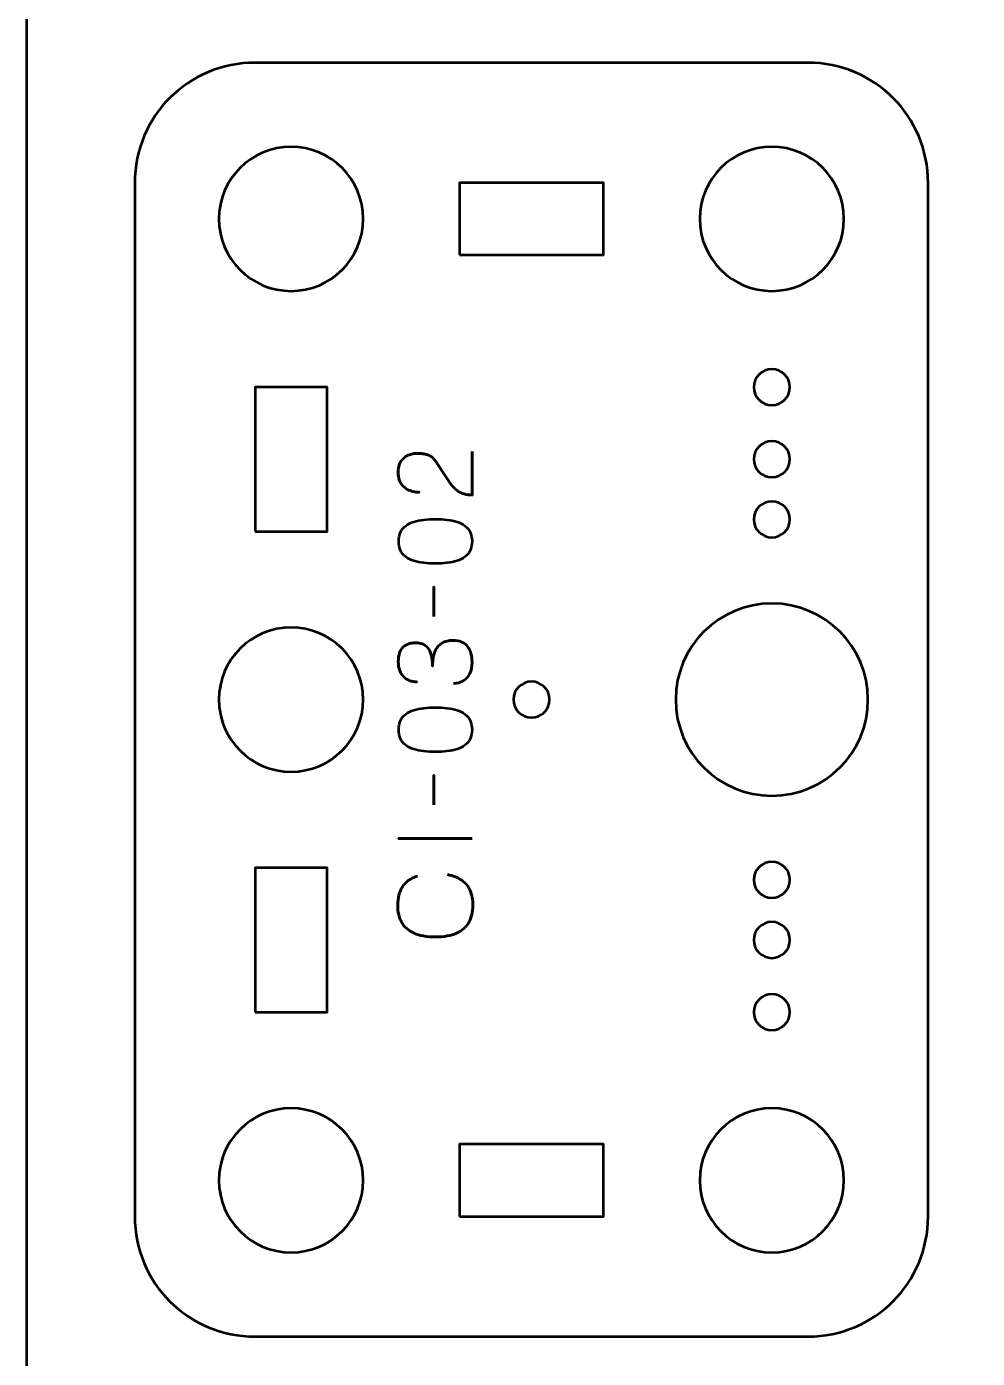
# Model space of a CAD drawing. Header units: centimetres. Extents: x -21 to 0, y -29.7 to 0.
# Drawn here: x -21 to -17.05, y -12.19 to -6.65 of the extents above; entities that cross this region are included whole.
import ezdxf

# ---------------------------------------------------------------- set-up
doc = ezdxf.new("R2010")
doc.units = ezdxf.units.CM
doc.header["$MEASUREMENT"] = 0
doc.layers.add('Layer 1', color=7, linetype='Continuous')

msp = doc.modelspace()

# ---------------------------------------------------------------- linework, layer by layer
at = {"layer": 'Layer 1', "color": 22, "lineweight": 53}
msp.add_open_spline([(-21.00003, -29.19995), (-21.00003, -29.19995), (-21.00003, -0.49992), (-21.00003, -0.49992), (-21.00003, -0.49992), (-21.00003, -0.22295), (-20.77694, 0.00004), (-20.49994, 0.00004), (-20.49994, 0.00004), (-20.49994, 0.00004), (-0.50008, 0.00004), (-0.50008, 0.00004), (-0.50008, 0.00004), (-0.22294, 0.00004), (0.00002, -0.22295), (0.00002, -0.49992), (0.00002, -0.49992), (0.00002, -0.49992), (0.00002, -29.19995), (0.00002, -29.19995), (0.00002, -29.19995), (0.00002, -29.47695), (-0.22294, -29.70004), (-0.50008, -29.70004), (-0.50008, -29.70004), (-0.50008, -29.70004), (-20.49994, -29.70004), (-20.49994, -29.70004), (-20.49994, -29.70004), (-20.77694, -29.70004), (-21.00003, -29.47695), (-21.00003, -29.19995)], degree=3, knots=[0, 0, 0, 0, 0.125, 0.125, 0.125, 0.125, 0.25, 0.25, 0.25, 0.25, 0.375, 0.375, 0.375, 0.375, 0.5, 0.5, 0.5, 0.5, 0.625, 0.625, 0.625, 0.625, 0.75, 0.75, 0.75, 0.75, 0.875, 0.875, 0.875, 0.875, 1, 1, 1, 1], dxfattribs=at)
at = {"layer": 'Layer 1', "color": 2, "lineweight": 53}
msp.add_open_spline([(-20.55003, -11.59994), (-20.55003, -11.59994), (-20.55003, -7.30007), (-20.55003, -7.30007), (-20.55003, -7.30007), (-20.55003, -7.02293), (-20.32694, -6.79997), (-20.04994, -6.79997), (-20.04994, -6.79997), (-20.04994, -6.79997), (-17.75007, -6.79997), (-17.75007, -6.79997), (-17.75007, -6.79997), (-17.47293, -6.79997), (-17.24997, -7.02293), (-17.24997, -7.30007), (-17.24997, -7.30007), (-17.24997, -7.30007), (-17.24997, -11.59994), (-17.24997, -11.59994), (-17.24997, -11.59994), (-17.24997, -11.87694), (-17.47293, -12.10003), (-17.75007, -12.10003), (-17.75007, -12.10003), (-17.75007, -12.10003), (-20.04994, -12.10003), (-20.04994, -12.10003), (-20.04994, -12.10003), (-20.32694, -12.10003), (-20.55003, -11.87694), (-20.55003, -11.59994)], degree=3, knots=[0, 0, 0, 0, 0.125, 0.125, 0.125, 0.125, 0.25, 0.25, 0.25, 0.25, 0.375, 0.375, 0.375, 0.375, 0.5, 0.5, 0.5, 0.5, 0.625, 0.625, 0.625, 0.625, 0.75, 0.75, 0.75, 0.75, 0.875, 0.875, 0.875, 0.875, 1, 1, 1, 1], dxfattribs=at)
at = {"layer": 'Layer 1', "lineweight": 53}
for points in [[(-19.9, -7.15), (-19.73423, -7.15), (-19.6, -7.28433), (-19.6, -7.45), (-19.6, -7.45), (-19.6, -7.61563), (-19.73423, -7.75), (-19.9, -7.75), (-19.9, -7.75), (-20.06567, -7.75), (-20.20001, -7.61563), (-20.20001, -7.45), (-20.20001, -7.45), (-20.20001, -7.28433), (-20.06567, -7.15), (-19.9, -7.15)], [(-17.89993, -7.15), (-17.7343, -7.15), (-17.59993, -7.28433), (-17.59993, -7.45), (-17.59993, -7.45), (-17.59993, -7.61563), (-17.7343, -7.75), (-17.89993, -7.75), (-17.89993, -7.75), (-18.0657, -7.75), (-18.19993, -7.61563), (-18.19993, -7.45), (-18.19993, -7.45), (-18.19993, -7.28433), (-18.0657, -7.15), (-17.89993, -7.15)], [(-19.19999, -7.60007), (-19.19999, -7.60007), (-19.19999, -7.30007), (-19.19999, -7.30007), (-19.19999, -7.30007), (-19.19999, -7.30007), (-18.59998, -7.30007), (-18.59998, -7.30007), (-18.59998, -7.30007), (-18.59998, -7.30007), (-18.59998, -7.60007), (-18.59998, -7.60007), (-18.59998, -7.60007), (-18.59998, -7.60007), (-19.19999, -7.60007), (-19.19999, -7.60007)], [(-20.04994, -8.75002), (-20.04994, -8.75002), (-20.04994, -8.15002), (-20.04994, -8.15002), (-20.04994, -8.15002), (-20.04994, -8.15002), (-19.74993, -8.15002), (-19.74993, -8.15002), (-19.74993, -8.15002), (-19.74993, -8.15002), (-19.74993, -8.75002), (-19.74993, -8.75002), (-19.74993, -8.75002), (-19.74993, -8.75002), (-20.04994, -8.75002), (-20.04994, -8.75002)], [(-19.9, -9.14993), (-19.73423, -9.14993), (-19.6, -9.2843), (-19.6, -9.44993), (-19.6, -9.44993), (-19.6, -9.6157), (-19.73423, -9.74993), (-19.9, -9.74993), (-19.9, -9.74993), (-20.06567, -9.74993), (-20.20001, -9.6157), (-20.20001, -9.44993), (-20.20001, -9.44993), (-20.20001, -9.2843), (-20.06567, -9.14993), (-19.9, -9.14993)], [(-20.04994, -10.74999), (-20.04994, -10.74999), (-20.04994, -10.14998), (-20.04994, -10.14998), (-20.04994, -10.14998), (-20.04994, -10.14998), (-19.74993, -10.14998), (-19.74993, -10.14998), (-19.74993, -10.14998), (-19.74993, -10.14998), (-19.74993, -10.74999), (-19.74993, -10.74999), (-19.74993, -10.74999), (-19.74993, -10.74999), (-20.04994, -10.74999), (-20.04994, -10.74999)], [(-19.9, -11.15), (-19.73423, -11.15), (-19.6, -11.28423), (-19.6, -11.45001), (-19.6, -11.45001), (-19.6, -11.61567), (-19.73423, -11.75001), (-19.9, -11.75001), (-19.9, -11.75001), (-20.06567, -11.75001), (-20.20001, -11.61567), (-20.20001, -11.45001), (-20.20001, -11.45001), (-20.20001, -11.28423), (-20.06567, -11.15), (-19.9, -11.15)], [(-17.89993, -11.15), (-17.7343, -11.15), (-17.59993, -11.28423), (-17.59993, -11.45001), (-17.59993, -11.45001), (-17.59993, -11.61567), (-17.7343, -11.75001), (-17.89993, -11.75001), (-17.89993, -11.75001), (-18.0657, -11.75001), (-18.19993, -11.61567), (-18.19993, -11.45001), (-18.19993, -11.45001), (-18.19993, -11.28423), (-18.0657, -11.15), (-17.89993, -11.15)], [(-19.19999, -11.59994), (-19.19999, -11.59994), (-19.19999, -11.29993), (-19.19999, -11.29993), (-19.19999, -11.29993), (-19.19999, -11.29993), (-18.59998, -11.29993), (-18.59998, -11.29993), (-18.59998, -11.29993), (-18.59998, -11.29993), (-18.59998, -11.59994), (-18.59998, -11.59994), (-18.59998, -11.59994), (-18.59998, -11.59994), (-19.19999, -11.59994), (-19.19999, -11.59994)]]:
    msp.add_open_spline(points, degree=3, knots=[0, 0, 0, 0, 0.25, 0.25, 0.25, 0.25, 0.5, 0.5, 0.5, 0.5, 0.75, 0.75, 0.75, 0.75, 1, 1, 1, 1], dxfattribs=at)
at = {"layer": 'Layer 1', "color": 250, "lineweight": 53}
for points in [[(-17.825, -8.15), (-17.825, -8.1914), (-17.85859, -8.225), (-17.9, -8.225), (-17.9, -8.225), (-17.9414, -8.225), (-17.975, -8.1914), (-17.975, -8.15), (-17.975, -8.15), (-17.975, -8.10859), (-17.9414, -8.075), (-17.9, -8.075), (-17.9, -8.075), (-17.85859, -8.075), (-17.825, -8.10859), (-17.825, -8.15)], [(-17.825, -8.45), (-17.825, -8.4914), (-17.85859, -8.525), (-17.9, -8.525), (-17.9, -8.525), (-17.9414, -8.525), (-17.975, -8.4914), (-17.975, -8.45), (-17.975, -8.45), (-17.975, -8.40859), (-17.9414, -8.375), (-17.9, -8.375), (-17.9, -8.375), (-17.85859, -8.375), (-17.825, -8.40859), (-17.825, -8.45)], [(-17.825, -8.7), (-17.825, -8.7414), (-17.85859, -8.775), (-17.9, -8.775), (-17.9, -8.775), (-17.9414, -8.775), (-17.975, -8.7414), (-17.975, -8.7), (-17.975, -8.7), (-17.975, -8.65859), (-17.9414, -8.625), (-17.9, -8.625), (-17.9, -8.625), (-17.85859, -8.625), (-17.825, -8.65859), (-17.825, -8.7)], [(-18.3, -9.45), (-18.3, -9.22912), (-18.12088, -9.05), (-17.9, -9.05), (-17.9, -9.05), (-17.67912, -9.05), (-17.5, -9.22912), (-17.5, -9.45), (-17.5, -9.45), (-17.5, -9.67088), (-17.67912, -9.85), (-17.9, -9.85), (-17.9, -9.85), (-18.12088, -9.85), (-18.3, -9.67088), (-18.3, -9.45)], [(-18.9, -9.375), (-18.85859, -9.375), (-18.825, -9.40859), (-18.825, -9.45), (-18.825, -9.45), (-18.825, -9.4914), (-18.85859, -9.525), (-18.9, -9.525), (-18.9, -9.525), (-18.9414, -9.525), (-18.975, -9.4914), (-18.975, -9.45), (-18.975, -9.45), (-18.975, -9.40859), (-18.9414, -9.375), (-18.9, -9.375)], [(-17.975, -10.2), (-17.975, -10.15859), (-17.9414, -10.125), (-17.9, -10.125), (-17.9, -10.125), (-17.85859, -10.125), (-17.825, -10.15859), (-17.825, -10.2), (-17.825, -10.2), (-17.825, -10.2414), (-17.85859, -10.275), (-17.9, -10.275), (-17.9, -10.275), (-17.9414, -10.275), (-17.975, -10.2414), (-17.975, -10.2)], [(-17.975, -10.45), (-17.975, -10.40859), (-17.9414, -10.375), (-17.9, -10.375), (-17.9, -10.375), (-17.85859, -10.375), (-17.825, -10.40859), (-17.825, -10.45), (-17.825, -10.45), (-17.825, -10.4914), (-17.85859, -10.525), (-17.9, -10.525), (-17.9, -10.525), (-17.9414, -10.525), (-17.975, -10.4914), (-17.975, -10.45)], [(-17.975, -10.75), (-17.975, -10.70859), (-17.9414, -10.675), (-17.9, -10.675), (-17.9, -10.675), (-17.85859, -10.675), (-17.825, -10.70859), (-17.825, -10.75), (-17.825, -10.75), (-17.825, -10.7914), (-17.85859, -10.825), (-17.9, -10.825), (-17.9, -10.825), (-17.9414, -10.825), (-17.975, -10.7914), (-17.975, -10.75)]]:
    msp.add_open_spline(points, degree=3, knots=[0, 0, 0, 0, 0.25, 0.25, 0.25, 0.25, 0.5, 0.5, 0.5, 0.5, 0.75, 0.75, 0.75, 0.75, 1, 1, 1, 1], dxfattribs=at)
at = {"layer": 'Layer 1', "color": 30, "lineweight": 53}
for points, knots in [([(-19.14718, -8.41711), (-19.14718, -8.41711), (-19.14718, -8.59872), (-19.14718, -8.59872), (-19.14718, -8.59872), (-19.15946, -8.59837), (-19.17032, -8.59682), (-19.17964, -8.5942), (-19.17964, -8.5942), (-19.18895, -8.59152), (-19.19713, -8.58793), (-19.20419, -8.58348), (-19.20419, -8.58348), (-19.21124, -8.57896), (-19.21752, -8.57381), (-19.22303, -8.56796), (-19.22303, -8.56796), (-19.2286, -8.5621), (-19.23368, -8.55582), (-19.23848, -8.54905), (-19.23848, -8.54905), (-19.24321, -8.54228), (-19.24793, -8.53529), (-19.25259, -8.52802), (-19.25259, -8.52802), (-19.25259, -8.52802), (-19.30085, -8.45563), (-19.30085, -8.45563), (-19.30085, -8.45563), (-19.30607, -8.44823), (-19.31171, -8.44244), (-19.31792, -8.43835), (-19.31792, -8.43835), (-19.32406, -8.43419), (-19.33055, -8.43129), (-19.33733, -8.42953), (-19.33733, -8.42953), (-19.34417, -8.42784), (-19.35108, -8.42678), (-19.35821, -8.42643), (-19.35821, -8.42643), (-19.36534, -8.42607), (-19.37246, -8.42593), (-19.37959, -8.426), (-19.37959, -8.426), (-19.38544, -8.426), (-19.39172, -8.42678), (-19.3985, -8.42833), (-19.3985, -8.42833), (-19.4052, -8.42995), (-19.4119, -8.43249), (-19.41853, -8.43609), (-19.41853, -8.43609), (-19.42517, -8.43969), (-19.43123, -8.44449), (-19.43674, -8.45048), (-19.43674, -8.45048), (-19.44217, -8.45648), (-19.44654, -8.46389), (-19.44986, -8.47271), (-19.44986, -8.47271), (-19.45318, -8.48153), (-19.45487, -8.4919), (-19.45494, -8.50389), (-19.45494, -8.50389), (-19.45487, -8.51596), (-19.45318, -8.52661), (-19.44993, -8.53579), (-19.44993, -8.53579), (-19.44669, -8.54496), (-19.44217, -8.55279), (-19.43646, -8.55928), (-19.43646, -8.55928), (-19.43074, -8.56577), (-19.42411, -8.57099), (-19.4167, -8.57508), (-19.4167, -8.57508), (-19.40929, -8.57918), (-19.40139, -8.58214), (-19.39306, -8.58404), (-19.39306, -8.58404), (-19.38474, -8.58595), (-19.37627, -8.58687), (-19.36773, -8.58687), (-19.36773, -8.58687), (-19.37627, -8.58687), (-19.38474, -8.58595), (-19.39306, -8.58404), (-19.39306, -8.58404), (-19.40139, -8.58214), (-19.40929, -8.57918), (-19.4167, -8.57508), (-19.4167, -8.57508), (-19.42411, -8.57099), (-19.43074, -8.56577), (-19.43646, -8.55928), (-19.43646, -8.55928), (-19.44217, -8.55279), (-19.44669, -8.54496), (-19.44993, -8.53579), (-19.44993, -8.53579), (-19.45318, -8.52661), (-19.45487, -8.51596), (-19.45494, -8.50389), (-19.45494, -8.50389), (-19.45487, -8.4919), (-19.45318, -8.48153), (-19.44986, -8.47271), (-19.44986, -8.47271), (-19.44654, -8.46389), (-19.44217, -8.45648), (-19.43674, -8.45048), (-19.43674, -8.45048), (-19.43123, -8.44449), (-19.42517, -8.43969), (-19.41853, -8.43609), (-19.41853, -8.43609), (-19.4119, -8.43249), (-19.4052, -8.42995), (-19.3985, -8.42833), (-19.3985, -8.42833), (-19.39172, -8.42678), (-19.38544, -8.426), (-19.37959, -8.426), (-19.37959, -8.426), (-19.37246, -8.42593), (-19.36534, -8.42607), (-19.35821, -8.42643), (-19.35821, -8.42643), (-19.35108, -8.42678), (-19.34417, -8.42784), (-19.33733, -8.42953), (-19.33733, -8.42953), (-19.33055, -8.43129), (-19.32406, -8.43419), (-19.31792, -8.43835), (-19.31792, -8.43835), (-19.31171, -8.44244), (-19.30607, -8.44823), (-19.30085, -8.45563), (-19.30085, -8.45563), (-19.30085, -8.45563), (-19.25259, -8.52802), (-19.25259, -8.52802), (-19.25259, -8.52802), (-19.24793, -8.53529), (-19.24321, -8.54228), (-19.23848, -8.54905), (-19.23848, -8.54905), (-19.23368, -8.55582), (-19.2286, -8.5621), (-19.22303, -8.56796), (-19.22303, -8.56796), (-19.21752, -8.57381), (-19.21124, -8.57896), (-19.20419, -8.58348), (-19.20419, -8.58348), (-19.19713, -8.58793), (-19.18895, -8.59152), (-19.17964, -8.5942), (-19.17964, -8.5942), (-19.17032, -8.59682), (-19.15946, -8.59837), (-19.14718, -8.59872), (-19.14718, -8.59872), (-19.14718, -8.59872), (-19.14718, -8.41711), (-19.14718, -8.41711)], [0, 0, 0, 0, 0.0238095, 0.0238095, 0.0238095, 0.0238095, 0.047619, 0.047619, 0.047619, 0.047619, 0.0714286, 0.0714286, 0.0714286, 0.0714286, 0.0952381, 0.0952381, 0.0952381, 0.0952381, 0.1190476, 0.1190476, 0.1190476, 0.1190476, 0.1428571, 0.1428571, 0.1428571, 0.1428571, 0.1666667, 0.1666667, 0.1666667, 0.1666667, 0.1904762, 0.1904762, 0.1904762, 0.1904762, 0.2142857, 0.2142857, 0.2142857, 0.2142857, 0.2380952, 0.2380952, 0.2380952, 0.2380952, 0.2619048, 0.2619048, 0.2619048, 0.2619048, 0.2857143, 0.2857143, 0.2857143, 0.2857143, 0.3095238, 0.3095238, 0.3095238, 0.3095238, 0.3333333, 0.3333333, 0.3333333, 0.3333333, 0.3571429, 0.3571429, 0.3571429, 0.3571429, 0.3809524, 0.3809524, 0.3809524, 0.3809524, 0.4047619, 0.4047619, 0.4047619, 0.4047619, 0.4285714, 0.4285714, 0.4285714, 0.4285714, 0.452381, 0.452381, 0.452381, 0.452381, 0.4761905, 0.4761905, 0.4761905, 0.4761905, 0.5, 0.5, 0.5, 0.5, 0.5238095, 0.5238095, 0.5238095, 0.5238095, 0.547619, 0.547619, 0.547619, 0.547619, 0.5714286, 0.5714286, 0.5714286, 0.5714286, 0.5952381, 0.5952381, 0.5952381, 0.5952381, 0.6190476, 0.6190476, 0.6190476, 0.6190476, 0.6428571, 0.6428571, 0.6428571, 0.6428571, 0.6666667, 0.6666667, 0.6666667, 0.6666667, 0.6904762, 0.6904762, 0.6904762, 0.6904762, 0.7142857, 0.7142857, 0.7142857, 0.7142857, 0.7380952, 0.7380952, 0.7380952, 0.7380952, 0.7619048, 0.7619048, 0.7619048, 0.7619048, 0.7857143, 0.7857143, 0.7857143, 0.7857143, 0.8095238, 0.8095238, 0.8095238, 0.8095238, 0.8333333, 0.8333333, 0.8333333, 0.8333333, 0.8571429, 0.8571429, 0.8571429, 0.8571429, 0.8809524, 0.8809524, 0.8809524, 0.8809524, 0.9047619, 0.9047619, 0.9047619, 0.9047619, 0.9285714, 0.9285714, 0.9285714, 0.9285714, 0.952381, 0.952381, 0.952381, 0.952381, 0.9761905, 0.9761905, 0.9761905, 0.9761905, 1, 1, 1, 1]), ([(-19.14718, -8.79133), (-19.14725, -8.77652), (-19.14986, -8.76375), (-19.15494, -8.75309), (-19.15494, -8.75309), (-19.16002, -8.74251), (-19.16729, -8.73369), (-19.17653, -8.72664), (-19.17653, -8.72664), (-19.18584, -8.71965), (-19.19685, -8.71415), (-19.20955, -8.71006), (-19.20955, -8.71006), (-19.22225, -8.70603), (-19.23615, -8.70314), (-19.25139, -8.70152), (-19.25139, -8.70152), (-19.26663, -8.69982), (-19.28265, -8.69898), (-19.29958, -8.69905), (-19.29958, -8.69905), (-19.31644, -8.69898), (-19.33246, -8.69982), (-19.34763, -8.70152), (-19.34763, -8.70152), (-19.3628, -8.70314), (-19.37677, -8.70603), (-19.38947, -8.71006), (-19.38947, -8.71006), (-19.4021, -8.71415), (-19.4131, -8.71965), (-19.42249, -8.72664), (-19.42249, -8.72664), (-19.4318, -8.73369), (-19.43907, -8.74251), (-19.44415, -8.75309), (-19.44415, -8.75309), (-19.4493, -8.76375), (-19.45191, -8.77652), (-19.45198, -8.79133), (-19.45198, -8.79133), (-19.45191, -8.80615), (-19.4493, -8.81892), (-19.44415, -8.82958), (-19.44415, -8.82958), (-19.43907, -8.84016), (-19.4318, -8.84898), (-19.42249, -8.85603), (-19.42249, -8.85603), (-19.4131, -8.86302), (-19.4021, -8.86852), (-19.38947, -8.87261), (-19.38947, -8.87261), (-19.37677, -8.87664), (-19.3628, -8.87953), (-19.34763, -8.88115), (-19.34763, -8.88115), (-19.33246, -8.88284), (-19.31644, -8.88369), (-19.29958, -8.88362), (-19.29958, -8.88362), (-19.28265, -8.88369), (-19.26663, -8.88284), (-19.25139, -8.88115), (-19.25139, -8.88115), (-19.23615, -8.87953), (-19.22225, -8.87664), (-19.20955, -8.87261), (-19.20955, -8.87261), (-19.19685, -8.86852), (-19.18584, -8.86302), (-19.17653, -8.85603), (-19.17653, -8.85603), (-19.16729, -8.84898), (-19.16002, -8.84016), (-19.15494, -8.82958), (-19.15494, -8.82958), (-19.14986, -8.81892), (-19.14725, -8.80615), (-19.14718, -8.79133)], [0, 0, 0, 0, 0.05, 0.05, 0.05, 0.05, 0.1, 0.1, 0.1, 0.1, 0.15, 0.15, 0.15, 0.15, 0.2, 0.2, 0.2, 0.2, 0.25, 0.25, 0.25, 0.25, 0.3, 0.3, 0.3, 0.3, 0.35, 0.35, 0.35, 0.35, 0.4, 0.4, 0.4, 0.4, 0.45, 0.45, 0.45, 0.45, 0.5, 0.5, 0.5, 0.5, 0.55, 0.55, 0.55, 0.55, 0.6, 0.6, 0.6, 0.6, 0.65, 0.65, 0.65, 0.65, 0.7, 0.7, 0.7, 0.7, 0.75, 0.75, 0.75, 0.75, 0.8, 0.8, 0.8, 0.8, 0.85, 0.85, 0.85, 0.85, 0.9, 0.9, 0.9, 0.9, 0.95, 0.95, 0.95, 0.95, 1, 1, 1, 1]), ([(-19.14718, -8.79133), (-19.14725, -8.77652), (-19.14986, -8.76375), (-19.15494, -8.75309), (-19.15494, -8.75309), (-19.16002, -8.74251), (-19.16729, -8.73369), (-19.17653, -8.72664), (-19.17653, -8.72664), (-19.18584, -8.71965), (-19.19685, -8.71415), (-19.20955, -8.71006), (-19.20955, -8.71006), (-19.22225, -8.70603), (-19.23615, -8.70314), (-19.25139, -8.70152), (-19.25139, -8.70152), (-19.26663, -8.69982), (-19.28265, -8.69898), (-19.29958, -8.69905), (-19.29958, -8.69905), (-19.31644, -8.69898), (-19.33246, -8.69982), (-19.34763, -8.70152), (-19.34763, -8.70152), (-19.3628, -8.70314), (-19.37677, -8.70603), (-19.38947, -8.71006), (-19.38947, -8.71006), (-19.4021, -8.71415), (-19.4131, -8.71965), (-19.42249, -8.72664), (-19.42249, -8.72664), (-19.4318, -8.73369), (-19.43907, -8.74251), (-19.44415, -8.75309), (-19.44415, -8.75309), (-19.4493, -8.76375), (-19.45191, -8.77652), (-19.45198, -8.79133), (-19.45198, -8.79133), (-19.45191, -8.80615), (-19.4493, -8.81892), (-19.44415, -8.82958), (-19.44415, -8.82958), (-19.43907, -8.84016), (-19.4318, -8.84898), (-19.42249, -8.85603), (-19.42249, -8.85603), (-19.4131, -8.86302), (-19.4021, -8.86852), (-19.38947, -8.87261), (-19.38947, -8.87261), (-19.37677, -8.87664), (-19.3628, -8.87953), (-19.34763, -8.88115), (-19.34763, -8.88115), (-19.33246, -8.88284), (-19.31644, -8.88369), (-19.29958, -8.88362), (-19.29958, -8.88362), (-19.28265, -8.88369), (-19.26663, -8.88284), (-19.25139, -8.88115), (-19.25139, -8.88115), (-19.23615, -8.87953), (-19.22225, -8.87664), (-19.20955, -8.87261), (-19.20955, -8.87261), (-19.19685, -8.86852), (-19.18584, -8.86302), (-19.17653, -8.85603), (-19.17653, -8.85603), (-19.16729, -8.84898), (-19.16002, -8.84016), (-19.15494, -8.82958), (-19.15494, -8.82958), (-19.14986, -8.81892), (-19.14725, -8.80615), (-19.14718, -8.79133)], [0, 0, 0, 0, 0.05, 0.05, 0.05, 0.05, 0.1, 0.1, 0.1, 0.1, 0.15, 0.15, 0.15, 0.15, 0.2, 0.2, 0.2, 0.2, 0.25, 0.25, 0.25, 0.25, 0.3, 0.3, 0.3, 0.3, 0.35, 0.35, 0.35, 0.35, 0.4, 0.4, 0.4, 0.4, 0.45, 0.45, 0.45, 0.45, 0.5, 0.5, 0.5, 0.5, 0.55, 0.55, 0.55, 0.55, 0.6, 0.6, 0.6, 0.6, 0.65, 0.65, 0.65, 0.65, 0.7, 0.7, 0.7, 0.7, 0.75, 0.75, 0.75, 0.75, 0.8, 0.8, 0.8, 0.8, 0.85, 0.85, 0.85, 0.85, 0.9, 0.9, 0.9, 0.9, 0.95, 0.95, 0.95, 0.95, 1, 1, 1, 1]), ([(-19.30678, -9.10375), (-19.30678, -9.10375), (-19.30678, -8.98056), (-19.30678, -8.98056), (-19.30678, -8.98056), (-19.30678, -8.98056), (-19.30678, -9.10375), (-19.30678, -9.10375)], [0, 0, 0, 0, 0.5, 0.5, 0.5, 0.5, 1, 1, 1, 1]), ([(-19.2238, -9.3823), (-19.20856, -9.38223), (-19.1953, -9.3787), (-19.1838, -9.37172), (-19.1838, -9.37172), (-19.17237, -9.36473), (-19.16341, -9.35478), (-19.15699, -9.3418), (-19.15699, -9.3418), (-19.15057, -9.32882), (-19.14732, -9.31323), (-19.14718, -9.29509), (-19.14718, -9.29509), (-19.14718, -9.28148), (-19.14859, -9.26913), (-19.15155, -9.25791), (-19.15155, -9.25791), (-19.15452, -9.24676), (-19.1591, -9.23717), (-19.16538, -9.22905), (-19.16538, -9.22905), (-19.17166, -9.22094), (-19.17978, -9.21473), (-19.18965, -9.21029), (-19.18965, -9.21029), (-19.1996, -9.20591), (-19.21153, -9.20373), (-19.2255, -9.20366), (-19.2255, -9.20366), (-19.24412, -9.20358), (-19.25986, -9.20739), (-19.27263, -9.21494), (-19.27263, -9.21494), (-19.2854, -9.22249), (-19.29499, -9.23421), (-19.30155, -9.24994), (-19.30155, -9.24994), (-19.30812, -9.26567), (-19.31143, -9.28585), (-19.31143, -9.31033), (-19.31143, -9.31033), (-19.31136, -9.29206), (-19.31305, -9.27675), (-19.31651, -9.26426), (-19.31651, -9.26426), (-19.31997, -9.25184), (-19.32484, -9.2419), (-19.33119, -9.23442), (-19.33119, -9.23442), (-19.33747, -9.22694), (-19.34495, -9.22151), (-19.35355, -9.21826), (-19.35355, -9.21826), (-19.36209, -9.21494), (-19.37147, -9.21332), (-19.3817, -9.21339), (-19.3817, -9.21339), (-19.39194, -9.21332), (-19.40139, -9.21473), (-19.41014, -9.21755), (-19.41014, -9.21755), (-19.41889, -9.22031), (-19.42658, -9.22482), (-19.43314, -9.23096), (-19.43314, -9.23096), (-19.4397, -9.2371), (-19.44485, -9.24521), (-19.44852, -9.25516), (-19.44852, -9.25516), (-19.45219, -9.26518), (-19.45402, -9.27739), (-19.45409, -9.29171), (-19.45409, -9.29171), (-19.45402, -9.30596), (-19.45191, -9.31845), (-19.44781, -9.32903), (-19.44781, -9.32903), (-19.44372, -9.33969), (-19.43815, -9.34843), (-19.43102, -9.35549), (-19.43102, -9.35549), (-19.4239, -9.36247), (-19.41578, -9.3677), (-19.40661, -9.37115), (-19.40661, -9.37115), (-19.39744, -9.37468), (-19.3877, -9.37637), (-19.37747, -9.37637), (-19.37747, -9.37637), (-19.3877, -9.37637), (-19.39744, -9.37468), (-19.40661, -9.37115), (-19.40661, -9.37115), (-19.41578, -9.3677), (-19.4239, -9.36247), (-19.43102, -9.35549), (-19.43102, -9.35549), (-19.43815, -9.34843), (-19.44372, -9.33969), (-19.44781, -9.32903), (-19.44781, -9.32903), (-19.45191, -9.31845), (-19.45402, -9.30596), (-19.45409, -9.29171), (-19.45409, -9.29171), (-19.45402, -9.27739), (-19.45219, -9.26518), (-19.44852, -9.25516), (-19.44852, -9.25516), (-19.44485, -9.24521), (-19.4397, -9.2371), (-19.43314, -9.23096), (-19.43314, -9.23096), (-19.42658, -9.22482), (-19.41889, -9.22031), (-19.41014, -9.21755), (-19.41014, -9.21755), (-19.40139, -9.21473), (-19.39194, -9.21332), (-19.3817, -9.21339), (-19.3817, -9.21339), (-19.37147, -9.21332), (-19.36209, -9.21494), (-19.35355, -9.21826), (-19.35355, -9.21826), (-19.34495, -9.22151), (-19.33747, -9.22694), (-19.33119, -9.23442), (-19.33119, -9.23442), (-19.32484, -9.2419), (-19.31997, -9.25184), (-19.31651, -9.26426), (-19.31651, -9.26426), (-19.31305, -9.27675), (-19.31136, -9.29206), (-19.31143, -9.31033), (-19.31143, -9.31033), (-19.31143, -9.28585), (-19.30812, -9.26567), (-19.30155, -9.24994), (-19.30155, -9.24994), (-19.29499, -9.23421), (-19.2854, -9.22249), (-19.27263, -9.21494), (-19.27263, -9.21494), (-19.25986, -9.20739), (-19.24412, -9.20358), (-19.2255, -9.20366), (-19.2255, -9.20366), (-19.21153, -9.20373), (-19.1996, -9.20591), (-19.18965, -9.21029), (-19.18965, -9.21029), (-19.17978, -9.21473), (-19.17166, -9.22094), (-19.16538, -9.22905), (-19.16538, -9.22905), (-19.1591, -9.23717), (-19.15452, -9.24676), (-19.15155, -9.25791), (-19.15155, -9.25791), (-19.14859, -9.26913), (-19.14718, -9.28148), (-19.14718, -9.29509), (-19.14718, -9.29509), (-19.14732, -9.31323), (-19.15057, -9.32882), (-19.15699, -9.3418), (-19.15699, -9.3418), (-19.16341, -9.35478), (-19.17237, -9.36473), (-19.1838, -9.37172), (-19.1838, -9.37172), (-19.1953, -9.3787), (-19.20856, -9.38223), (-19.2238, -9.3823)], [0, 0, 0, 0, 0.0227273, 0.0227273, 0.0227273, 0.0227273, 0.0454545, 0.0454545, 0.0454545, 0.0454545, 0.0681818, 0.0681818, 0.0681818, 0.0681818, 0.0909091, 0.0909091, 0.0909091, 0.0909091, 0.1136364, 0.1136364, 0.1136364, 0.1136364, 0.1363636, 0.1363636, 0.1363636, 0.1363636, 0.1590909, 0.1590909, 0.1590909, 0.1590909, 0.1818182, 0.1818182, 0.1818182, 0.1818182, 0.2045455, 0.2045455, 0.2045455, 0.2045455, 0.2272727, 0.2272727, 0.2272727, 0.2272727, 0.25, 0.25, 0.25, 0.25, 0.2727273, 0.2727273, 0.2727273, 0.2727273, 0.2954545, 0.2954545, 0.2954545, 0.2954545, 0.3181818, 0.3181818, 0.3181818, 0.3181818, 0.3409091, 0.3409091, 0.3409091, 0.3409091, 0.3636364, 0.3636364, 0.3636364, 0.3636364, 0.3863636, 0.3863636, 0.3863636, 0.3863636, 0.4090909, 0.4090909, 0.4090909, 0.4090909, 0.4318182, 0.4318182, 0.4318182, 0.4318182, 0.4545455, 0.4545455, 0.4545455, 0.4545455, 0.4772727, 0.4772727, 0.4772727, 0.4772727, 0.5, 0.5, 0.5, 0.5, 0.5227273, 0.5227273, 0.5227273, 0.5227273, 0.5454545, 0.5454545, 0.5454545, 0.5454545, 0.5681818, 0.5681818, 0.5681818, 0.5681818, 0.5909091, 0.5909091, 0.5909091, 0.5909091, 0.6136364, 0.6136364, 0.6136364, 0.6136364, 0.6363636, 0.6363636, 0.6363636, 0.6363636, 0.6590909, 0.6590909, 0.6590909, 0.6590909, 0.6818182, 0.6818182, 0.6818182, 0.6818182, 0.7045455, 0.7045455, 0.7045455, 0.7045455, 0.7272727, 0.7272727, 0.7272727, 0.7272727, 0.75, 0.75, 0.75, 0.75, 0.7727273, 0.7727273, 0.7727273, 0.7727273, 0.7954545, 0.7954545, 0.7954545, 0.7954545, 0.8181818, 0.8181818, 0.8181818, 0.8181818, 0.8409091, 0.8409091, 0.8409091, 0.8409091, 0.8636364, 0.8636364, 0.8636364, 0.8636364, 0.8863636, 0.8863636, 0.8863636, 0.8863636, 0.9090909, 0.9090909, 0.9090909, 0.9090909, 0.9318182, 0.9318182, 0.9318182, 0.9318182, 0.9545455, 0.9545455, 0.9545455, 0.9545455, 0.9772727, 0.9772727, 0.9772727, 0.9772727, 1, 1, 1, 1]), ([(-19.14718, -9.57491), (-19.14725, -9.5601), (-19.14986, -9.54733), (-19.15494, -9.53667), (-19.15494, -9.53667), (-19.16002, -9.52609), (-19.16729, -9.51727), (-19.17653, -9.51022), (-19.17653, -9.51022), (-19.18584, -9.50323), (-19.19685, -9.49773), (-19.20955, -9.49364), (-19.20955, -9.49364), (-19.22225, -9.48961), (-19.23615, -9.48672), (-19.25139, -9.4851), (-19.25139, -9.4851), (-19.26663, -9.4834), (-19.28265, -9.48256), (-19.29958, -9.48263), (-19.29958, -9.48263), (-19.31644, -9.48256), (-19.33246, -9.4834), (-19.34763, -9.4851), (-19.34763, -9.4851), (-19.3628, -9.48672), (-19.37677, -9.48961), (-19.38947, -9.49364), (-19.38947, -9.49364), (-19.4021, -9.49773), (-19.4131, -9.50323), (-19.42249, -9.51022), (-19.42249, -9.51022), (-19.4318, -9.51727), (-19.43907, -9.52609), (-19.44415, -9.53667), (-19.44415, -9.53667), (-19.4493, -9.54733), (-19.45191, -9.5601), (-19.45198, -9.57491), (-19.45198, -9.57491), (-19.45191, -9.58973), (-19.4493, -9.6025), (-19.44415, -9.61316), (-19.44415, -9.61316), (-19.43907, -9.62374), (-19.4318, -9.63256), (-19.42249, -9.63961), (-19.42249, -9.63961), (-19.4131, -9.6466), (-19.4021, -9.6521), (-19.38947, -9.65619), (-19.38947, -9.65619), (-19.37677, -9.66022), (-19.3628, -9.66311), (-19.34763, -9.66473), (-19.34763, -9.66473), (-19.33246, -9.66642), (-19.31644, -9.66727), (-19.29958, -9.6672), (-19.29958, -9.6672), (-19.28265, -9.66727), (-19.26663, -9.66642), (-19.25139, -9.66473), (-19.25139, -9.66473), (-19.23615, -9.66311), (-19.22225, -9.66022), (-19.20955, -9.65619), (-19.20955, -9.65619), (-19.19685, -9.6521), (-19.18584, -9.6466), (-19.17653, -9.63961), (-19.17653, -9.63961), (-19.16729, -9.63256), (-19.16002, -9.62374), (-19.15494, -9.61316), (-19.15494, -9.61316), (-19.14986, -9.6025), (-19.14725, -9.58973), (-19.14718, -9.57491)], [0, 0, 0, 0, 0.05, 0.05, 0.05, 0.05, 0.1, 0.1, 0.1, 0.1, 0.15, 0.15, 0.15, 0.15, 0.2, 0.2, 0.2, 0.2, 0.25, 0.25, 0.25, 0.25, 0.3, 0.3, 0.3, 0.3, 0.35, 0.35, 0.35, 0.35, 0.4, 0.4, 0.4, 0.4, 0.45, 0.45, 0.45, 0.45, 0.5, 0.5, 0.5, 0.5, 0.55, 0.55, 0.55, 0.55, 0.6, 0.6, 0.6, 0.6, 0.65, 0.65, 0.65, 0.65, 0.7, 0.7, 0.7, 0.7, 0.75, 0.75, 0.75, 0.75, 0.8, 0.8, 0.8, 0.8, 0.85, 0.85, 0.85, 0.85, 0.9, 0.9, 0.9, 0.9, 0.95, 0.95, 0.95, 0.95, 1, 1, 1, 1]), ([(-19.14718, -9.57491), (-19.14725, -9.5601), (-19.14986, -9.54733), (-19.15494, -9.53667), (-19.15494, -9.53667), (-19.16002, -9.52609), (-19.16729, -9.51727), (-19.17653, -9.51022), (-19.17653, -9.51022), (-19.18584, -9.50323), (-19.19685, -9.49773), (-19.20955, -9.49364), (-19.20955, -9.49364), (-19.22225, -9.48961), (-19.23615, -9.48672), (-19.25139, -9.4851), (-19.25139, -9.4851), (-19.26663, -9.4834), (-19.28265, -9.48256), (-19.29958, -9.48263), (-19.29958, -9.48263), (-19.31644, -9.48256), (-19.33246, -9.4834), (-19.34763, -9.4851), (-19.34763, -9.4851), (-19.3628, -9.48672), (-19.37677, -9.48961), (-19.38947, -9.49364), (-19.38947, -9.49364), (-19.4021, -9.49773), (-19.4131, -9.50323), (-19.42249, -9.51022), (-19.42249, -9.51022), (-19.4318, -9.51727), (-19.43907, -9.52609), (-19.44415, -9.53667), (-19.44415, -9.53667), (-19.4493, -9.54733), (-19.45191, -9.5601), (-19.45198, -9.57491), (-19.45198, -9.57491), (-19.45191, -9.58973), (-19.4493, -9.6025), (-19.44415, -9.61316), (-19.44415, -9.61316), (-19.43907, -9.62374), (-19.4318, -9.63256), (-19.42249, -9.63961), (-19.42249, -9.63961), (-19.4131, -9.6466), (-19.4021, -9.6521), (-19.38947, -9.65619), (-19.38947, -9.65619), (-19.37677, -9.66022), (-19.3628, -9.66311), (-19.34763, -9.66473), (-19.34763, -9.66473), (-19.33246, -9.66642), (-19.31644, -9.66727), (-19.29958, -9.6672), (-19.29958, -9.6672), (-19.28265, -9.66727), (-19.26663, -9.66642), (-19.25139, -9.66473), (-19.25139, -9.66473), (-19.23615, -9.66311), (-19.22225, -9.66022), (-19.20955, -9.65619), (-19.20955, -9.65619), (-19.19685, -9.6521), (-19.18584, -9.6466), (-19.17653, -9.63961), (-19.17653, -9.63961), (-19.16729, -9.63256), (-19.16002, -9.62374), (-19.15494, -9.61316), (-19.15494, -9.61316), (-19.14986, -9.6025), (-19.14725, -9.58973), (-19.14718, -9.57491)], [0, 0, 0, 0, 0.05, 0.05, 0.05, 0.05, 0.1, 0.1, 0.1, 0.1, 0.15, 0.15, 0.15, 0.15, 0.2, 0.2, 0.2, 0.2, 0.25, 0.25, 0.25, 0.25, 0.3, 0.3, 0.3, 0.3, 0.35, 0.35, 0.35, 0.35, 0.4, 0.4, 0.4, 0.4, 0.45, 0.45, 0.45, 0.45, 0.5, 0.5, 0.5, 0.5, 0.55, 0.55, 0.55, 0.55, 0.6, 0.6, 0.6, 0.6, 0.65, 0.65, 0.65, 0.65, 0.7, 0.7, 0.7, 0.7, 0.75, 0.75, 0.75, 0.75, 0.8, 0.8, 0.8, 0.8, 0.85, 0.85, 0.85, 0.85, 0.9, 0.9, 0.9, 0.9, 0.95, 0.95, 0.95, 0.95, 1, 1, 1, 1]), ([(-19.30678, -9.88733), (-19.30678, -9.88733), (-19.30678, -9.76414), (-19.30678, -9.76414), (-19.30678, -9.76414), (-19.30678, -9.76414), (-19.30678, -9.88733), (-19.30678, -9.88733)], [0, 0, 0, 0, 0.5, 0.5, 0.5, 0.5, 1, 1, 1, 1]), ([(-19.14718, -10.0283), (-19.14718, -10.0283), (-19.4524, -10.0283), (-19.4524, -10.0283), (-19.4524, -10.0283), (-19.4524, -10.0283), (-19.14718, -10.0283), (-19.14718, -10.0283)], [0, 0, 0, 0, 0.5, 0.5, 0.5, 0.5, 1, 1, 1, 1]), ([(-19.24963, -10.17816), (-19.22543, -10.18268), (-19.20546, -10.19058), (-19.1898, -10.20166), (-19.1898, -10.20166), (-19.1742, -10.2128), (-19.16263, -10.22706), (-19.15508, -10.24441), (-19.15508, -10.24441), (-19.14753, -10.2617), (-19.14372, -10.28202), (-19.14379, -10.30516), (-19.14379, -10.30516), (-19.14372, -10.33331), (-19.14916, -10.35723), (-19.16023, -10.37685), (-19.16023, -10.37685), (-19.17124, -10.39646), (-19.18824, -10.41142), (-19.21131, -10.42172), (-19.21131, -10.42172), (-19.23439, -10.43202), (-19.26395, -10.43717), (-19.3, -10.43724), (-19.3, -10.43724), (-19.33591, -10.43717), (-19.36541, -10.43202), (-19.38848, -10.42172), (-19.38848, -10.42172), (-19.41155, -10.41142), (-19.42862, -10.39646), (-19.4397, -10.37685), (-19.4397, -10.37685), (-19.45078, -10.35723), (-19.45628, -10.33331), (-19.45621, -10.30516), (-19.45621, -10.30516), (-19.45628, -10.27503), (-19.44986, -10.24978), (-19.43695, -10.22946), (-19.43695, -10.22946), (-19.42404, -10.20921), (-19.40407, -10.19432), (-19.37705, -10.18494), (-19.37705, -10.18494), (-19.40407, -10.19432), (-19.42404, -10.20921), (-19.43695, -10.22946), (-19.43695, -10.22946), (-19.44986, -10.24978), (-19.45628, -10.27503), (-19.45621, -10.30516), (-19.45621, -10.30516), (-19.45628, -10.33331), (-19.45078, -10.35723), (-19.4397, -10.37685), (-19.4397, -10.37685), (-19.42862, -10.39646), (-19.41155, -10.41142), (-19.38848, -10.42172), (-19.38848, -10.42172), (-19.36541, -10.43202), (-19.33591, -10.43717), (-19.3, -10.43724), (-19.3, -10.43724), (-19.26395, -10.43717), (-19.23439, -10.43202), (-19.21131, -10.42172), (-19.21131, -10.42172), (-19.18824, -10.41142), (-19.17124, -10.39646), (-19.16023, -10.37685), (-19.16023, -10.37685), (-19.14916, -10.35723), (-19.14372, -10.33331), (-19.14379, -10.30516), (-19.14379, -10.30516), (-19.14372, -10.28202), (-19.14753, -10.2617), (-19.15508, -10.24441), (-19.15508, -10.24441), (-19.16263, -10.22706), (-19.1742, -10.2128), (-19.1898, -10.20166), (-19.1898, -10.20166), (-19.20546, -10.19058), (-19.22543, -10.18268), (-19.24963, -10.17816)], [0, 0, 0, 0, 0.0454545, 0.0454545, 0.0454545, 0.0454545, 0.0909091, 0.0909091, 0.0909091, 0.0909091, 0.1363636, 0.1363636, 0.1363636, 0.1363636, 0.1818182, 0.1818182, 0.1818182, 0.1818182, 0.2272727, 0.2272727, 0.2272727, 0.2272727, 0.2727273, 0.2727273, 0.2727273, 0.2727273, 0.3181818, 0.3181818, 0.3181818, 0.3181818, 0.3636364, 0.3636364, 0.3636364, 0.3636364, 0.4090909, 0.4090909, 0.4090909, 0.4090909, 0.4545455, 0.4545455, 0.4545455, 0.4545455, 0.5, 0.5, 0.5, 0.5, 0.5454545, 0.5454545, 0.5454545, 0.5454545, 0.5909091, 0.5909091, 0.5909091, 0.5909091, 0.6363636, 0.6363636, 0.6363636, 0.6363636, 0.6818182, 0.6818182, 0.6818182, 0.6818182, 0.7272727, 0.7272727, 0.7272727, 0.7272727, 0.7727273, 0.7727273, 0.7727273, 0.7727273, 0.8181818, 0.8181818, 0.8181818, 0.8181818, 0.8636364, 0.8636364, 0.8636364, 0.8636364, 0.9090909, 0.9090909, 0.9090909, 0.9090909, 0.9545455, 0.9545455, 0.9545455, 0.9545455, 1, 1, 1, 1])]:
    msp.add_open_spline(points, degree=3, knots=knots, dxfattribs=at)

doc.saveas('drawing.dxf')
